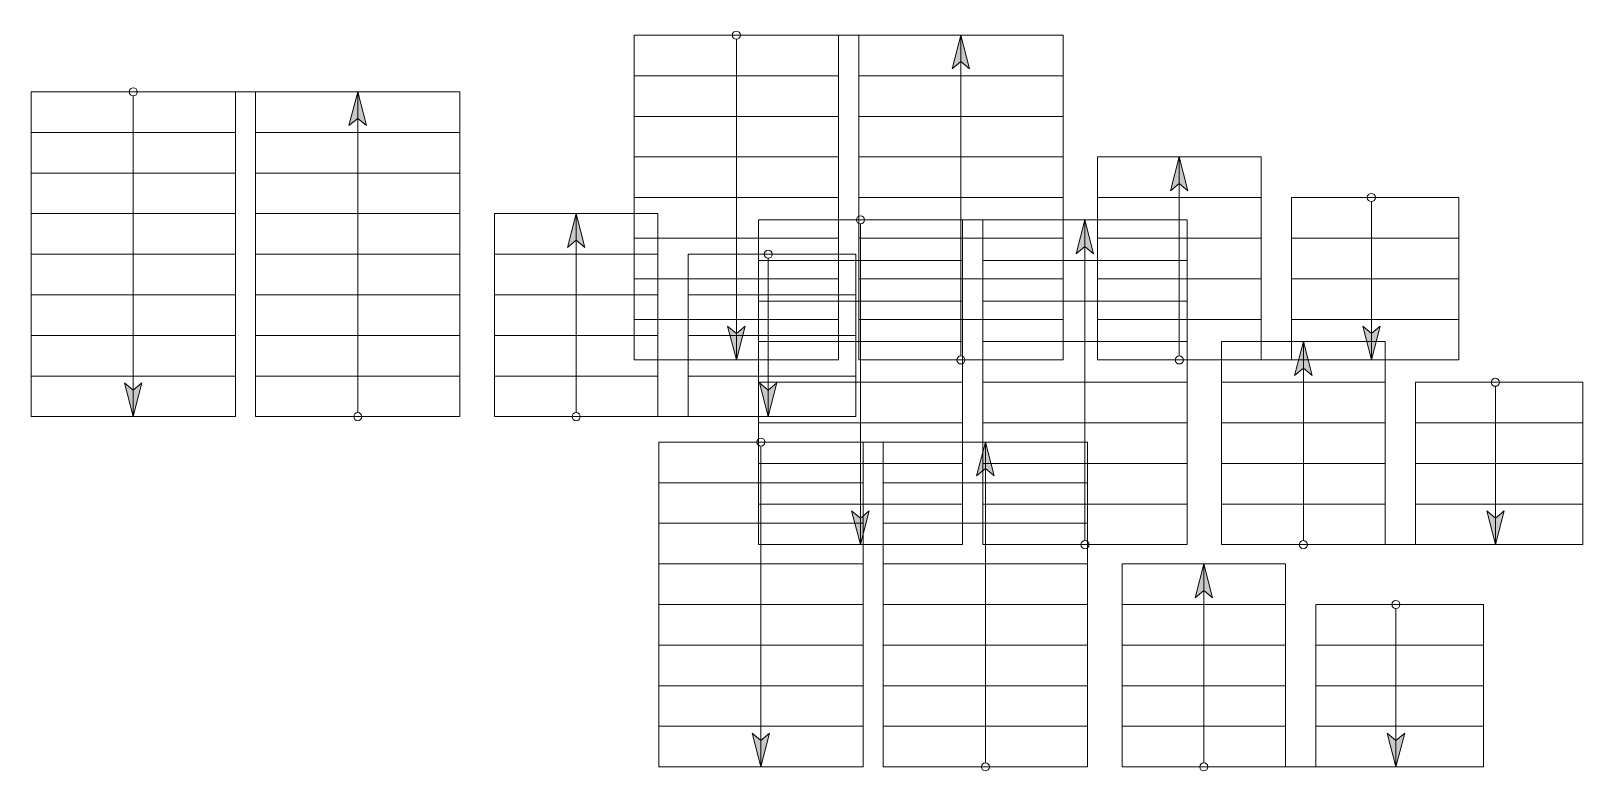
# Model space of a CAD drawing. Header units: inches. Extents: x -6116765 to 6074085, y -988255 to 3489801.
# Drawn here: x -1528.9 to -1077.2, y 2708.6 to 2923.9 of the extents above; entities that cross this region are included whole.
import ezdxf

# ---------------------------------------------------------------- set-up
doc = ezdxf.new("R2010")
doc.units = ezdxf.units.IN
doc.layers.add('dwgmodels.com', color=250, linetype='Continuous')
doc.layers.add('Kitchen Counter', color=51, linetype='Continuous')

# ---------------------------------------------------------------- blocks, each defined once
blk = doc.blocks.new('*U410')
at = {"linetype": 'ByBlock', "lineweight": -2}
h = blk.add_hatch(color=0, dxfattribs=at)
h.paths.add_polyline_path([(-386, 0), (-386, -196), (-451, -250)])
h.paths.add_polyline_path([(-386, 0), (-322, -250), (-386, -196)])
h = blk.add_hatch(color=0, dxfattribs=at)
h.paths.add_polyline_path([(-2046, -2400), (-2046, -2204), (-1982, -2150)])
h.paths.add_polyline_path([(-2046, -2400), (-2111, -2150), (-2046, -2204)])
at = {"color": 0, "linetype": 'ByBlock', "lineweight": -2}
for p, q in [((-2801, 0), (-2801, -2400)), ((-2801, 0), (-1291, 0)), ((-1291, 0), (-1141, 0)), ((369, 0), (-1141, 0)), ((-386, 0), (-451, -250)), ((-386, -2370), (-386, 0)), ((-386, 0), (-322, -250)), ((369, 0), (369, -2400)), ((-2046, -30), (-2046, -2400)), ((-1291, -2400), (-1291, 0)), ((-1141, -2400), (-1141, 0)), ((-386, -196), (-451, -250)), ((-386, -196), (-322, -250)), ((-2801, -300), (-1291, -300)), ((369, -300), (-1141, -300)), ((-2801, -600), (-1291, -600)), ((369, -600), (-1141, -600)), ((-2801, -900), (-1291, -900)), ((369, -900), (-1141, -900)), ((-2801, -1200), (-1291, -1200)), ((369, -1200), (-1141, -1200)), ((-2801, -1500), (-1291, -1500)), ((369, -1500), (-1141, -1500)), ((-2801, -1800), (-1291, -1800)), ((369, -1800), (-1141, -1800)), ((-2801, -2100), (-1291, -2100)), ((-2046, -2400), (-2111, -2150)), ((-2046, -2204), (-2111, -2150)), ((-2046, -2400), (-1982, -2150)), ((-2046, -2204), (-1982, -2150)), ((369, -2100), (-1141, -2100)), ((-2801, -2400), (-1291, -2400)), ((369, -2400), (-1141, -2400))]:
    blk.add_line(p, q, dxfattribs=at)
for centre in [(-2046, 0), (-386, -2400)]:
    blk.add_circle(centre, 30, dxfattribs=at)
blk = doc.blocks.new('*U409')
at = {"linetype": 'ByBlock', "lineweight": -2}
h = blk.add_hatch(color=0, dxfattribs=at)
h.paths.add_polyline_path([(-476, 0), (-476, -196), (-540, -250)])
h.paths.add_polyline_path([(-476, 0), (-411, -250), (-476, -196)])
h = blk.add_hatch(color=0, dxfattribs=at)
h.paths.add_polyline_path([(-1896, -1500), (-1896, -1304), (-1832, -1250)])
h.paths.add_polyline_path([(-1896, -1500), (-1961, -1250), (-1896, -1304)])
at = {"color": 0, "linetype": 'ByBlock', "lineweight": -2}
for p, q in [((-2501, 0), (-2501, -1500)), ((-2501, 0), (-1291, 0)), ((-1291, 0), (-1067, 0)), ((171, 0), (-1067, 0)), ((-476, 0), (-540, -250)), ((-476, -1170), (-476, 0)), ((-476, 0), (-411, -250)), ((171, 0), (171, -1200)), ((-1896, -30), (-1896, -1500)), ((-1291, -1500), (-1291, 0)), ((-1067, -1200), (-1067, 0)), ((-476, -196), (-540, -250)), ((-476, -196), (-411, -250)), ((-2501, -300), (-1291, -300)), ((171, -300), (-1067, -300)), ((-2501, -600), (-1291, -600)), ((171, -600), (-1067, -600)), ((-2501, -900), (-1291, -900)), ((171, -900), (-1067, -900)), ((-2501, -1200), (-1291, -1200)), ((-1896, -1500), (-1961, -1250)), ((-1896, -1304), (-1961, -1250)), ((-1896, -1500), (-1832, -1250)), ((-1896, -1304), (-1832, -1250)), ((171, -1200), (-1067, -1200)), ((-2501, -1500), (-1291, -1500))]:
    blk.add_line(p, q, dxfattribs=at)
for centre in [(-1896, 0), (-476, -1200)]:
    blk.add_circle(centre, 30, dxfattribs=at)
blk = doc.blocks.new('stairs_dynamic_blocks')
at = {"layer": 'dwgmodels.com', "linetype": 'Continuous', "lineweight": 9}
blk.add_blockref('*U410', (-35536, 57678), dxfattribs=at)
at = {"layer": 'dwgmodels.com', "linetype": 'Continuous', "lineweight": 9, "xscale": -1, "rotation": 180}
blk.add_blockref('*U409', (-32411, 55278), dxfattribs=at)

msp = doc.modelspace()

# ---------------------------------------------------------------- block references
at = {"layer": 'Kitchen Counter', "xscale": 0.03937007874015748, "yscale": 0.03937007874015748, "zscale": 0.03937007874015748}
for p in [(156.004, 651.903), (-19.577, 635.415), (192.116, 598.163), (163.144, 533.512)]:
    msp.add_blockref('stairs_dynamic_blocks', p, dxfattribs=at)

doc.saveas('drawing.dxf')
